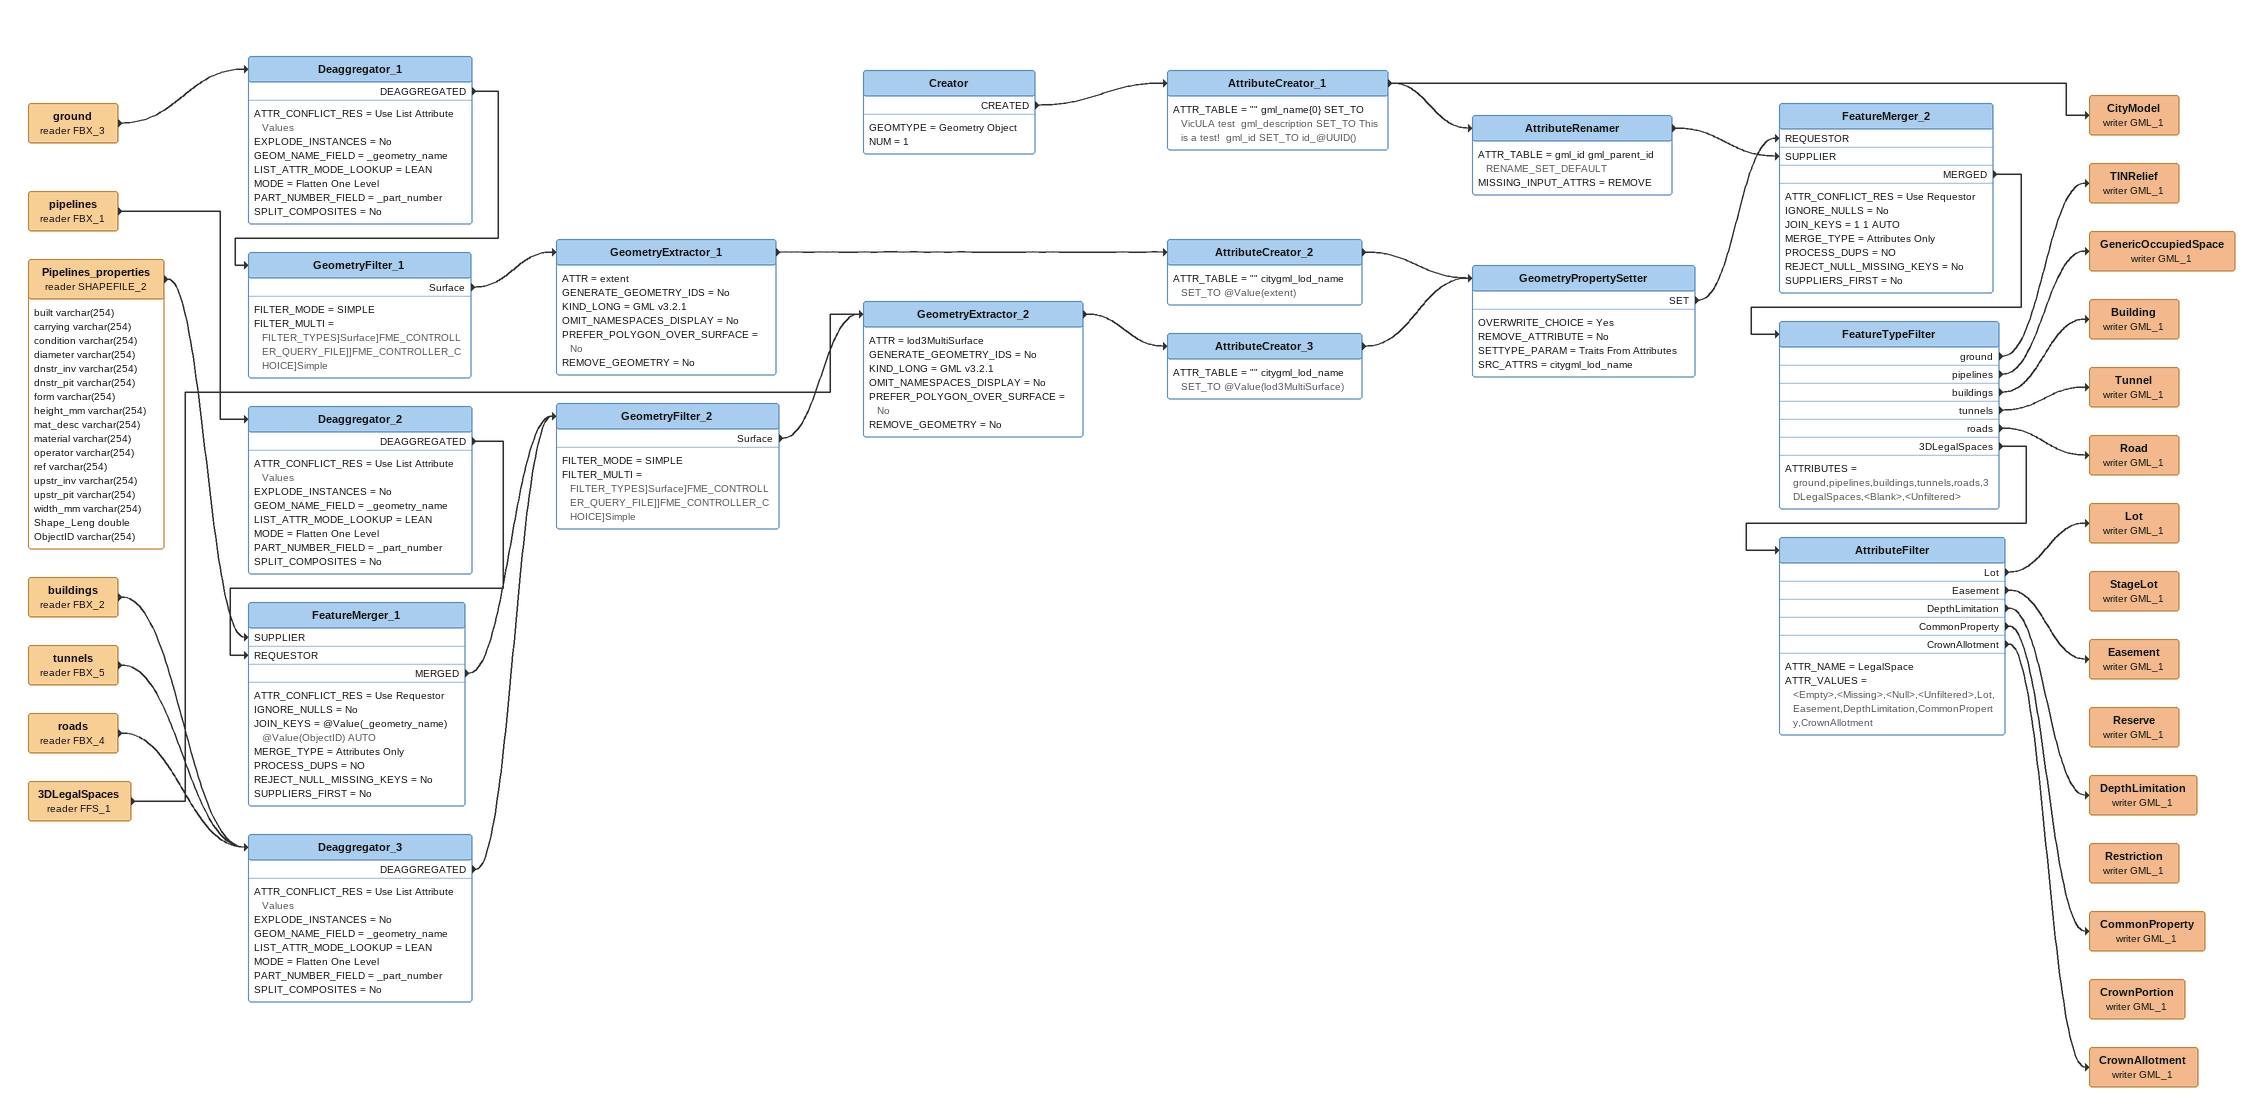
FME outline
ground (reader FBX_3)
    -> Deaggregator_1
Deaggregator_1
    ATTR_CONFLICT_RES = Use List Attribute Values
    EXPLODE_INSTANCES = No
    GEOM_NAME_FIELD = _geometry_name
    LIST_ATTR_MODE_LOOKUP = LEAN
    MODE = Flatten One Level
    PART_NUMBER_FIELD = _part_number
    SPLIT_COMPOSITES = No
    DEAGGREGATED -> GeometryFilter_1
GeometryFilter_1
    FILTER_MODE = SIMPLE
    FILTER_MULTI = FILTER_TYPES]Surface]FME_CONTROLLER_QUERY_FILE]]FME_CONTROLLER_CHOICE]Simple
    Surface -> GeometryExtractor_1
GeometryExtractor_1
    ATTR = extent
    GENERATE_GEOMETRY_IDS = No
    KIND_LONG = GML v3.2.1
    OMIT_NAMESPACES_DISPLAY = No
    PREFER_POLYGON_OVER_SURFACE = No
    REMOVE_GEOMETRY = No
    -> AttributeCreator_2
AttributeCreator_2
    ATTR_TABLE = "" citygml_lod_name SET_TO @Value(extent)
    -> GeometryPropertySetter
pipelines (reader FBX_1)
    -> Deaggregator_2
Deaggregator_2
    ATTR_CONFLICT_RES = Use List Attribute Values
    EXPLODE_INSTANCES = No
    GEOM_NAME_FIELD = _geometry_name
    LIST_ATTR_MODE_LOOKUP = LEAN
    MODE = Flatten One Level
    PART_NUMBER_FIELD = _part_number
    SPLIT_COMPOSITES = No
    DEAGGREGATED -> FeatureMerger_1 [REQUESTOR]
Pipelines_properties (reader SHAPEFILE_2)
    attributes: built varchar(254), carrying varchar(254), condition varchar(254), diameter varchar(254), dnstr_inv varchar(254), dnstr_pit varchar(254), form varchar(254), height_mm varchar(254), mat_desc varchar(254), material varchar(254), operator varchar(254), ref varchar(254), upstr_inv varchar(254), upstr_pit varchar(254), width_mm varchar(254), Shape_Leng double, ObjectID varchar(254)
    -> FeatureMerger_1 [SUPPLIER]
FeatureMerger_1
    ATTR_CONFLICT_RES = Use Requestor
    IGNORE_NULLS = No
    JOIN_KEYS = @Value(_geometry_name) @Value(ObjectID) AUTO
    MERGE_TYPE = Attributes Only
    PROCESS_DUPS = NO
    REJECT_NULL_MISSING_KEYS = No
    SUPPLIERS_FIRST = No
    MERGED -> GeometryFilter_2
buildings (reader FBX_2)
    -> Deaggregator_3
tunnels (reader FBX_5)
    -> Deaggregator_3
roads (reader FBX_4)
    -> Deaggregator_3
Deaggregator_3
    ATTR_CONFLICT_RES = Use List Attribute Values
    EXPLODE_INSTANCES = No
    GEOM_NAME_FIELD = _geometry_name
    LIST_ATTR_MODE_LOOKUP = LEAN
    MODE = Flatten One Level
    PART_NUMBER_FIELD = _part_number
    SPLIT_COMPOSITES = No
    DEAGGREGATED -> GeometryFilter_2
GeometryFilter_2
    FILTER_MODE = SIMPLE
    FILTER_MULTI = FILTER_TYPES]Surface]FME_CONTROLLER_QUERY_FILE]]FME_CONTROLLER_CHOICE]Simple
    Surface -> GeometryExtractor_2
3DLegalSpaces (reader FFS_1)
    -> GeometryExtractor_2
GeometryExtractor_2
    ATTR = lod3MultiSurface
    GENERATE_GEOMETRY_IDS = No
    KIND_LONG = GML v3.2.1
    OMIT_NAMESPACES_DISPLAY = No
    PREFER_POLYGON_OVER_SURFACE = No
    REMOVE_GEOMETRY = No
    -> AttributeCreator_3
AttributeCreator_3
    ATTR_TABLE = "" citygml_lod_name SET_TO @Value(lod3MultiSurface)
    -> GeometryPropertySetter
GeometryPropertySetter
    OVERWRITE_CHOICE = Yes
    REMOVE_ATTRIBUTE = No
    SETTYPE_PARAM = Traits From Attributes
    SRC_ATTRS = citygml_lod_name
    SET -> FeatureMerger_2 [REQUESTOR]
Creator
    GEOMTYPE = Geometry Object
    NUM = 1
    CREATED -> AttributeCreator_1
AttributeCreator_1
    ATTR_TABLE = "" gml_name{0} SET_TO VicULA test  gml_description SET_TO This is a test!  gml_id SET_TO id_@UUID()
    -> AttributeRenamer
    -> CityModel (writer GML_1)
CityModel (writer GML_1)
AttributeRenamer
    ATTR_TABLE = gml_id gml_parent_id RENAME_SET_DEFAULT
    MISSING_INPUT_ATTRS = REMOVE
    -> FeatureMerger_2 [SUPPLIER]
FeatureMerger_2
    ATTR_CONFLICT_RES = Use Requestor
    IGNORE_NULLS = No
    JOIN_KEYS = 1 1 AUTO
    MERGE_TYPE = Attributes Only
    PROCESS_DUPS = NO
    REJECT_NULL_MISSING_KEYS = No
    SUPPLIERS_FIRST = No
    MERGED -> FeatureTypeFilter
FeatureTypeFilter
    ATTRIBUTES = ground,pipelines,buildings,tunnels,roads,3DLegalSpaces,<Blank>,<Unfiltered>
    ground -> TINRelief (writer GML_1)
    pipelines -> GenericOccupiedSpace (writer GML_1)
    buildings -> Building (writer GML_1)
    tunnels -> Tunnel (writer GML_1)
    roads -> Road (writer GML_1)
    3DLegalSpaces -> AttributeFilter
TINRelief (writer GML_1)
GenericOccupiedSpace (writer GML_1)
Building (writer GML_1)
Tunnel (writer GML_1)
Road (writer GML_1)
AttributeFilter
    ATTR_NAME = LegalSpace
    ATTR_VALUES = <Empty>,<Missing>,<Null>,<Unfiltered>,Lot,Easement,DepthLimitation,CommonProperty,CrownAllotment
    Lot -> Lot (writer GML_1)
    Easement -> Easement (writer GML_1)
    DepthLimitation -> DepthLimitation (writer GML_1)
    CommonProperty -> CommonProperty (writer GML_1)
    CrownAllotment -> CrownAllotment (writer GML_1)
Lot (writer GML_1)
Easement (writer GML_1)
DepthLimitation (writer GML_1)
CommonProperty (writer GML_1)
CrownAllotment (writer GML_1)
StageLot (writer GML_1)
Reserve (writer GML_1)
Restriction (writer GML_1)
CrownPortion (writer GML_1)
